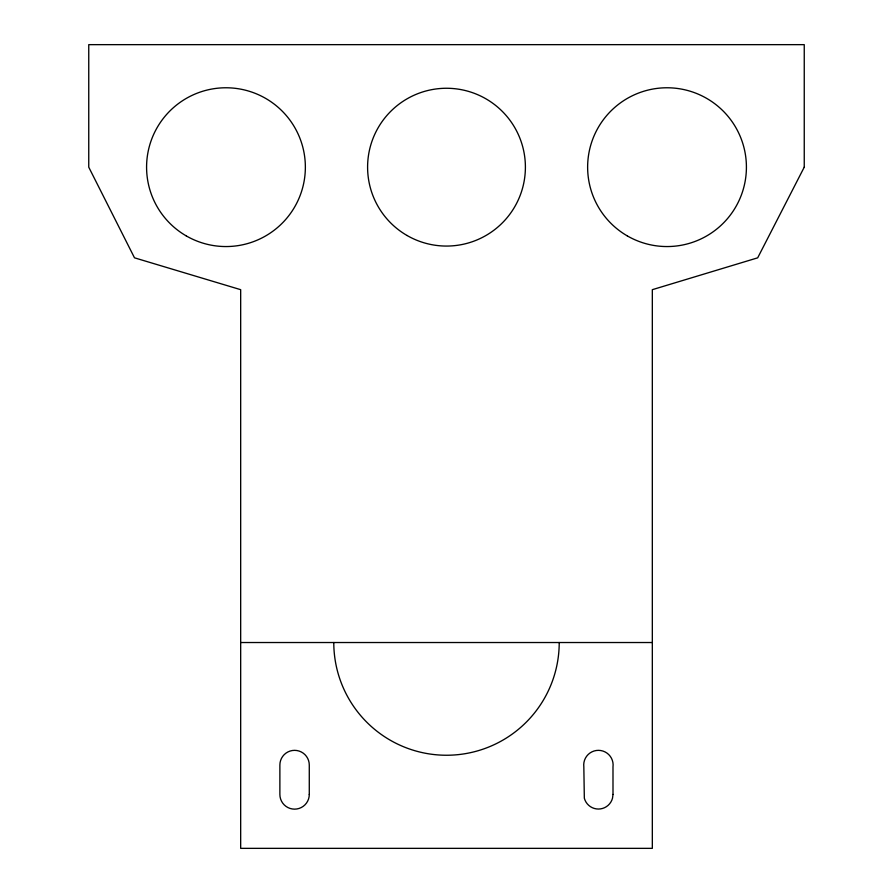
<?xml version="1.0" encoding="UTF-8"?>
<svg xmlns="http://www.w3.org/2000/svg" width="893" height="893" viewBox="0 0 893 893"><rect width="100%" height="100%" fill="white"/><g stroke="black" fill="none" stroke-linecap="round" stroke-linejoin="round"><path stroke-width="1.34" d="M240.675 642.525L652.325 642.525M559.219 642.525A112.719 112.719 0 0 1 446.5 755.244A112.719 112.719 0 0 1 333.781 642.525M613 794.446L612.509 798.219A14.578 14.578 0 0 1 584.335 798.219L583.832 766.908A14.701 14.701 0 0 1 598.477 750.343A14.701 14.701 0 0 1 612.989 767.009L613 794.446M804.247 167.17L757.688 257.831L652.325 289.678L652.325 848.35L240.675 848.35L240.675 289.678L134.497 257.82L88.753 167.17L88.753 44.65L804.247 44.65L804.247 167.17M309.279 794.446L309.279 765.044A14.701 14.701 0 0 0 294.578 750.343A14.701 14.701 0 0 0 279.877 765.044L279.877 794.446A14.701 14.701 0 0 0 294.578 809.147A14.701 14.701 0 0 0 309.279 794.446M407.052 235.495A78.897 78.897 0 0 0 525.397 167.17A78.897 78.897 0 0 0 407.052 98.833A78.897 78.897 0 0 0 407.052 235.495M186.28 235.919A79.388 79.388 0 0 0 305.361 167.17A79.388 79.388 0 0 0 186.28 98.409A79.388 79.388 0 0 0 186.28 235.919M627.332 235.919A79.388 79.388 0 0 0 746.414 167.17A79.388 79.388 0 0 0 627.332 98.409A79.388 79.388 0 0 0 627.332 235.919"/></g></svg>
